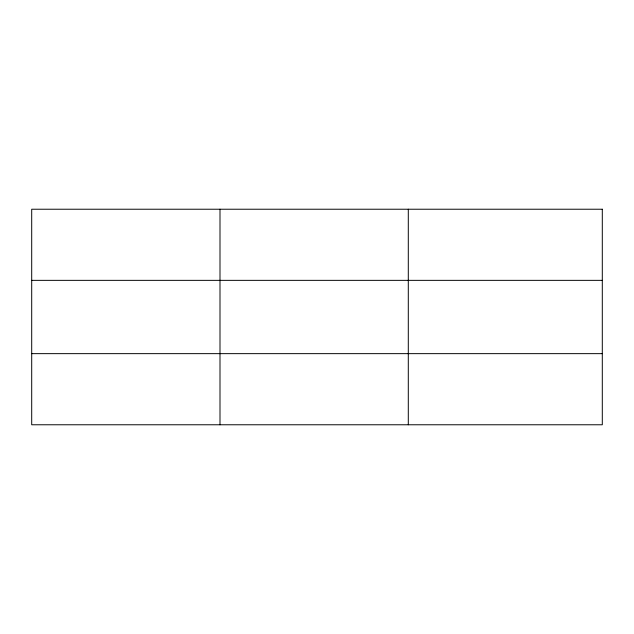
<?xml version="1.0" encoding="UTF-8"?>
<svg xmlns="http://www.w3.org/2000/svg" width="634" height="634" viewBox="0 0 634 634"><rect width="100%" height="100%" fill="white"/><g stroke="black" fill="none" stroke-linecap="round" stroke-linejoin="round"><path stroke-width="0.95" d="M219.998 424.772L219.998 209.228M408.296 424.772L408.296 209.228M31.7 280.355L602.3 280.355M31.7 353.645L602.3 353.645M602.3 209.228L602.3 424.772L31.7 424.772L31.7 209.228L602.3 209.228"/></g></svg>
